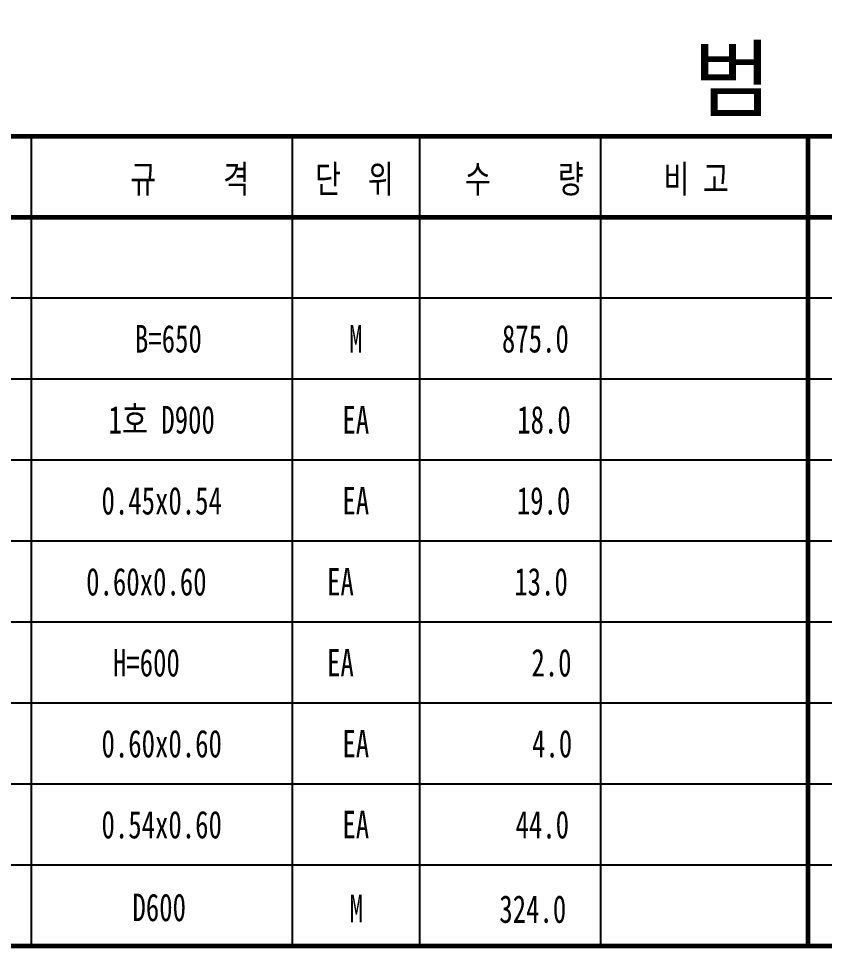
# Model space of a CAD drawing. Header units: millimetres. Extents: x 252222657 to 254795153, y 504225591 to 504550014.
# Drawn here: x 252252033 to 252304572, y 504226408 to 504287051 of the extents above; entities that cross this region are included whole.
import ezdxf
from ezdxf.enums import TextEntityAlignment as Align

# ---------------------------------------------------------------- set-up
doc = ezdxf.new("R2010")
doc.units = ezdxf.units.MM
doc.set_wipeout_variables(frame=1)
doc.linetypes.add('HIDDEN', pattern=[2, 1, -1])
doc.layers.add('0-계획-범례', color=7, linetype='Continuous')
doc.layers.add('k-시트문자', color=7, linetype='Continuous')
doc.styles.add('굴림', font='')
doc.styles.add('울릉도M', font='')
doc.styles.get('굴림').set_extended_font_data('Gulim')
doc.styles.get('울릉도M').set_extended_font_data('DotumChe')

msp = doc.modelspace()

# ---------------------------------------------------------------- wipeouts: each hides what was drawn before it
at = {"color": 250, "linetype": 'Continuous'}
msp.add_wipeout([(252222806.85, 504226557.69), (252222806.85, 504287050.71), (252384188.28, 504287050.71), (252384188.28, 504226557.69)], dxfattribs=at).translate(0, 0, 3333.33).dxf.layer = 'k-시트문자'

# ---------------------------------------------------------------- next in the draw order: linework, layer by layer
at = {"layer": '0-계획-범례', "color": 7}
for p, q in [((252252851.67, 504279375.6, 3333.33), (252252851.67, 504226557.69, 3333.33)), ((252269875.55, 504279375.6, 3333.33), (252269875.55, 504226557.69, 3333.33)), ((252278161.64, 504279375.6, 3333.33), (252278161.64, 504226557.69, 3333.33)), ((252289964.47, 504279375.6, 3333.33), (252289964.47, 504226557.69, 3333.33)), ((252303497.56, 504268812.02, 3333.33), (252222806.85, 504268812.02, 3333.33)), ((252384188.28, 504268812.02, 3333.33), (252303497.56, 504268812.02, 3333.33)), ((252303497.57, 504263530.23, 3333.33), (252222806.85, 504263530.23, 3333.33)), ((252303497.56, 504263530.23, 3333.33), (252252851.67, 504263530.23, 3333.33)), ((252384188.28, 504263530.23, 3333.33), (252303497.56, 504263530.23, 3333.33)), ((252303497.57, 504258248.44, 3333.33), (252222806.85, 504258248.44, 3333.33)), ((252384188.28, 504258248.44, 3333.33), (252303497.56, 504258248.44, 3333.33)), ((252303497.56, 504252966.64, 3333.33), (252222806.85, 504252966.64, 3333.33)), ((252384188.28, 504252966.64, 3333.33), (252303497.56, 504252966.64, 3333.33)), ((252303497.56, 504247684.85, 3333.33), (252222806.85, 504247684.85, 3333.33)), ((252384188.28, 504247684.85, 3333.33), (252303497.56, 504247684.85, 3333.33)), ((252303497.56, 504242403.06, 3333.33), (252222806.85, 504242403.06, 3333.33)), ((252384188.28, 504242403.06, 3333.33), (252303497.56, 504242403.06, 3333.33)), ((252303497.57, 504237121.27, 3333.33), (252222806.85, 504237121.27, 3333.33)), ((252384188.28, 504237121.27, 3333.33), (252303497.56, 504237121.27, 3333.33)), ((252303497.57, 504231839.48, 3333.33), (252222806.85, 504231839.48, 3333.33)), ((252384188.28, 504231839.48, 3333.33), (252303497.56, 504231839.48, 3333.33)), ((252303497.56, 504226557.69, 3333.33), (252222806.85, 504226557.69, 3333.33)), ((252303497.57, 504226557.69, 3333.33), (252222806.85, 504226557.69, 3333.33)), ((252384188.28, 504226557.69, 3333.33), (252303497.56, 504226557.69, 3333.33))]:
    msp.add_line(p, q, dxfattribs=at)
at = {"layer": '0-계획-범례', "color": 7, "const_width": 300, "elevation": 3333.33}
for points in [[(252222806.85, 504226557.69), (252222806.85, 504279375.6), (252303497.56, 504279375.6), (252303497.56, 504226557.69), (252222806.85, 504226557.69)], [(252303497.56, 504226557.69), (252303497.56, 504279375.6), (252384188.28, 504279375.6), (252384188.28, 504226557.69), (252303497.56, 504226557.69)], [(252303497.56, 504274093.81), (252222806.85, 504274093.81)], [(252384188.28, 504274093.81), (252303497.56, 504274093.81)]]:
    msp.add_lwpolyline(points, dxfattribs=at)

# ---------------------------------------------------------------- next in the draw order: texts
at = {"layer": '0-계획-범례', "style": '굴림'}
msp.add_text('범   례 ', height=4080, dxfattribs=at).set_placement((252296009.69, 504281069.94, 96752.09))
at = {"layer": '0-계획-범례', "color": 7, "linetype": 'HIDDEN', "ltscale": 5, "style": '울릉도M', "width": 0.75}
for s, p in [('규     격', (252263189.98, 504276605.81, 3333.33)), ('단  위', (252273927.84, 504276605.81, 3333.33)), ('수     량', (252285002.56, 504276605.81, 3333.33)), ('비 고', (252296209.46, 504276605.81, 3333.33)), ('D600', (252261201.1, 504229069.69, 3333.33)), ('M', (252274057.53, 504229008.44, 3333.33))]:
    msp.add_text(s, height=1800, dxfattribs=at).set_placement(p, align=Align.MIDDLE)
for s, p in [(' B=650', (252261363.61, 504266171.12, 3333.33)), ('M', (252274018.59, 504266171.12, 3333.33)), ('1호 D900', (252261363.61, 504260889.33, 3333.33)), ('EA', (252274018.59, 504260889.33, 3333.33)), ('0.45x0.54', (252261363.61, 504255607.54, 3333.33)), ('EA', (252274018.59, 504255607.54, 3333.33)), ('0.60x0.60', (252260363.61, 504250325.75, 3333.33)), ('EA', (252273018.59, 504250325.75, 3333.33)), ('H=600', (252260363.61, 504245043.96, 3333.33)), ('EA', (252273018.59, 504245043.96, 3333.33)), ('0.60x0.60', (252261363.61, 504239762.17, 3333.33)), ('EA', (252274018.59, 504239762.17, 3333.33)), ('0.54x0.60', (252261363.61, 504234480.38, 3333.33)), ('EA', (252274018.59, 504234480.38, 3333.33))]:
    msp.add_text(s, height=1800, dxfattribs=at).set_placement(p, align=Align.MIDDLE_CENTER)
at = {"layer": '0-계획-범례', "color": 1, "linetype": 'HIDDEN', "ltscale": 5, "style": '울릉도M', "width": 0.75}
for s, p in [('875.0', (252285728.08, 504266171.12, 3333.33)), ('18.0', (252286287.81, 504260889.33, 3333.33)), ('19.0', (252286260.8, 504255607.54, 3333.33)), ('13.0', (252286097.8, 504250325.75, 3333.33)), ('2.0', (252286779.27, 504245043.96, 3333.33)), ('4.0', (252286818.47, 504239762.17, 3333.33)), ('44.0', (252286178.05, 504234480.38, 3333.33))]:
    msp.add_text(s, height=1800, dxfattribs=at).set_placement(p, align=Align.MIDDLE_CENTER)
msp.add_text('324.0', height=1800, dxfattribs=at).set_placement((252285557.88, 504228957.26, 3333.33), align=Align.MIDDLE)

doc.saveas('drawing.dxf')
